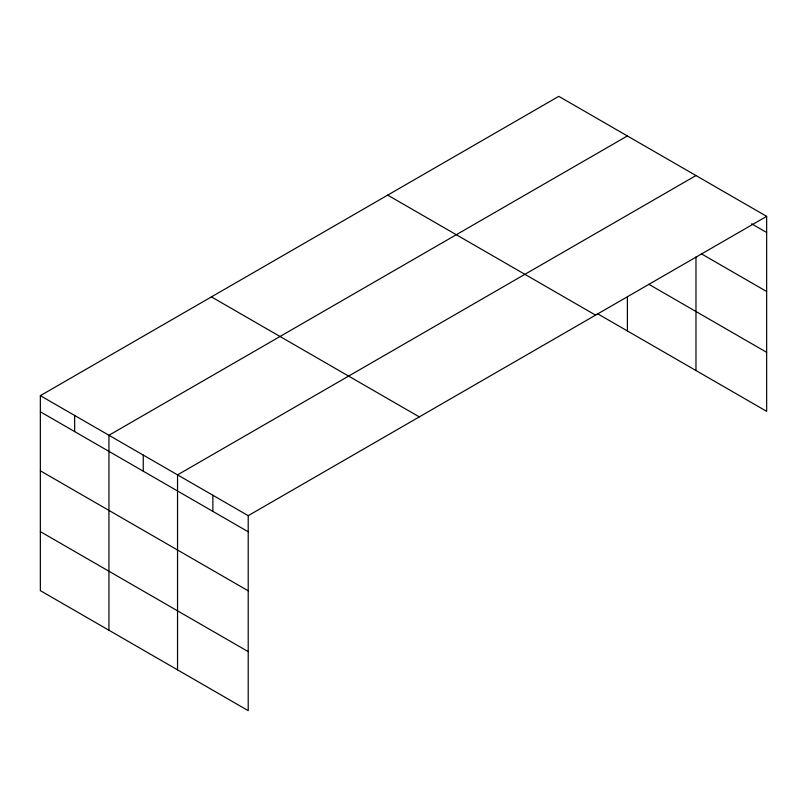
<?xml version="1.0" encoding="UTF-8"?>
<svg xmlns="http://www.w3.org/2000/svg" width="807" height="807" viewBox="0 0 807 807"><rect width="100%" height="100%" fill="white"/><g stroke="black" fill="none" stroke-linecap="round" stroke-linejoin="round"><path stroke-width="1.21" d="M766.65 216.357L558.787 96.346L40.35 395.662L40.35 590.643L248.213 710.654L248.213 515.673L766.65 216.357L766.65 411.338L597.372 313.61M627.382 135.949L108.945 435.266L108.945 630.247M695.977 175.553L177.54 474.869L177.54 669.85M751.66 223.821L766.65 232.477M701.333 253.791L766.65 291.498M648.818 284.286L766.65 352.316M387.703 195.123L595.566 315.123M211.434 296.885L419.297 416.896M40.35 395.662L248.213 515.673M40.35 411.782L248.213 531.793M40.35 470.814L248.213 590.815M40.35 531.621L248.213 651.632M695.977 256.908L695.977 370.534M627.382 297.026L627.382 330.931M212.877 495.266L212.877 511.396M143.243 455.067L143.243 471.187M74.648 415.464L74.648 431.584"/></g></svg>
